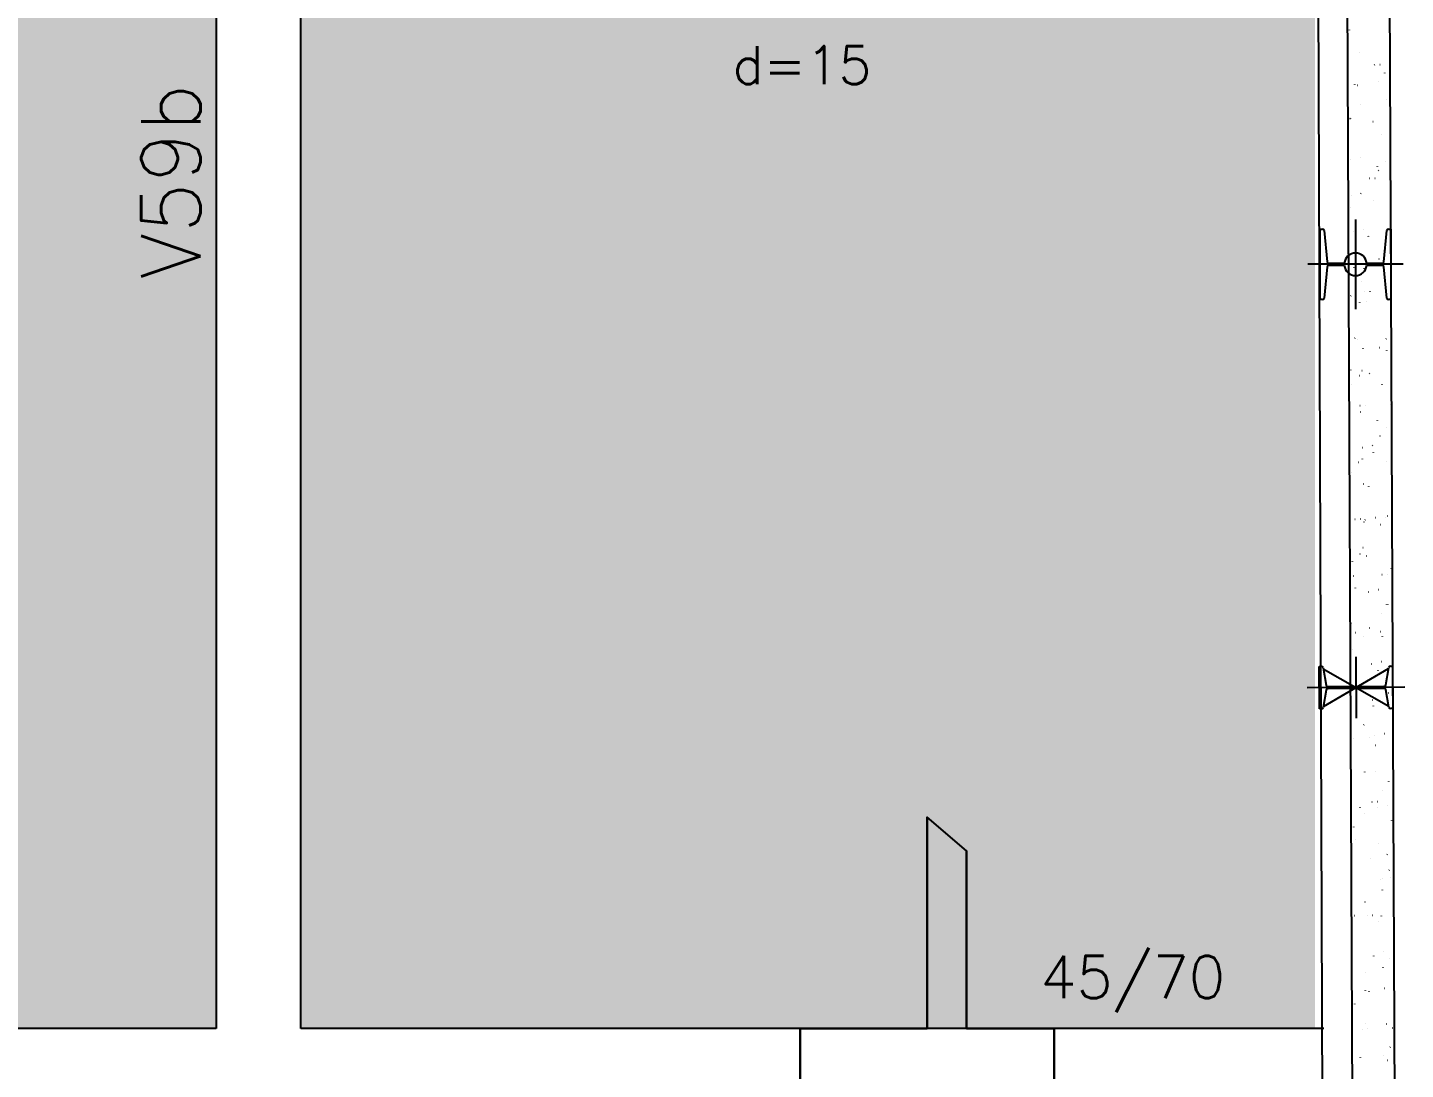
# Model space of a CAD drawing. Extents: x -40810 to 33675, y -2018 to 21213.
# Drawn here: x 17947 to 18435.5, y 3347.7 to 3717.1 of the extents above; entities that cross this region are included whole.
import ezdxf

# ---------------------------------------------------------------- set-up
doc = ezdxf.new("R2010")
doc.units = 0
doc.layers.get('0').update_dxf_attribs({"color": 1, "lineweight": 9})
for name, color, linetype in [('1', 5, 'Continuous'), ('11', 22, 'Continuous'), ('13', 7, 'Continuous'), ('130', 24, 'Continuous'), ('18', 9, 'Continuous'), ('19', 5, 'Continuous'), ('30', 15, 'Continuous'), ('49', 20, 'Continuous'), ('51', 6, 'Continuous'), ('8', 5, 'Continuous')]:
    doc.layers.add(name, color=color, linetype=linetype)
doc.styles.get("Standard").update_dxf_attribs({"font": 'romans.shx', "width": 0.8})

# ---------------------------------------------------------------- blocks, each defined once
blk = doc.blocks.new('_H9EFD498501-004')
for p, q in [((3959.02253, 4179.102235), (3959.02253, 4179.102235)), ((3959.02253, 4179.102235), (3959.02253, 4179.102235)), ((3959.02253, 4179.102235), (3959.02253, 4179.102235)), ((3959.725692, 4180.018613), (3959.771349, 4180.078115)), ((3959.05175, 4172.606478), (3959.05175, 4172.606478)), ((3959.05175, 4172.606478), (3959.05175, 4172.606478)), ((3959.05175, 4172.606478), (3959.05175, 4172.606478)), ((3963.18875, 4172.060116), (3963.198539, 4172.134474)), ((3959.075433, 4167.341511), (3959.075433, 4167.341511)), ((3959.075433, 4167.341511), (3959.075433, 4167.341511)), ((3959.075433, 4167.341511), (3959.075433, 4167.341511)), ((3968.655269, 4167.759776), (3968.730198, 4167.763047)), ((3970.528484, 4167.841562), (3970.603413, 4167.844833)), ((3972.296826, 4164.775945), (3972.342483, 4164.835447)), ((3959.109677, 4159.728762), (3959.109677, 4159.728762)), ((3961.700751, 4160.757645), (3961.710541, 4160.832003)), ((3962.530772, 4160.487201), (3962.603994, 4160.503433)), ((3969.899828, 4161.652116), (3969.945485, 4161.711618)), ((3963.644805, 4153.500411), (3963.690462, 4153.559912)), ((3972.861276, 4155.490846), (3972.871065, 4155.565204)), ((3959.163961, 4147.660862), (3959.163961, 4147.660862)), ((3959.163961, 4147.660862), (3959.163961, 4147.660862)), ((3959.163961, 4147.660862), (3959.163961, 4147.660862)), ((3959.900922, 4148.621288), (3959.946579, 4148.680789)), ((3960.109963, 4148.67441), (3960.119753, 4148.748769)), ((3968.082245, 4147.630622), (3968.157173, 4147.633894)), ((3959.165848, 4147.241324), (3959.165848, 4147.241324)), ((3959.167604, 4146.851046), (3959.167604, 4146.851046)), ((3959.167604, 4146.851046), (3959.167604, 4146.851046)), ((3959.225548, 4146.863892), (3959.29877, 4146.880125)), ((3959.240668, 4147.244591), (3959.315597, 4147.247862)), ((3971.197067, 4142.849924), (3971.206856, 4142.924282)), ((3959.190807, 4141.692725), (3959.190807, 4141.692725)), ((3959.190807, 4141.692725), (3959.190807, 4141.692725)), ((3959.225531, 4133.973331), (3959.225531, 4133.973331)), ((3959.225531, 4133.973331), (3959.225531, 4133.973331)), ((3959.225531, 4133.973331), (3959.225531, 4133.973331)), ((3959.947546, 4134.133398), (3960.020768, 4134.149631)), ((3963.608656, 4134.945046), (3963.681878, 4134.961279)), ((3972.472056, 4133.378619), (3972.517713, 4133.438121)), ((3969.709068, 4131.547452), (3969.718858, 4131.621811)), ((3970.075058, 4130.254791), (3970.120715, 4130.314292)), ((3959.256264, 4127.141137), (3959.256264, 4127.141137)), ((3959.256264, 4127.141137), (3959.256264, 4127.141137)), ((3959.256264, 4127.141137), (3959.256264, 4127.141137)), ((3966.909792, 4127.475297), (3966.98472, 4127.478569)), ((3968.783007, 4127.557083), (3968.857936, 4127.560355)), ((3959.283458, 4121.095615), (3959.283458, 4121.095615)), ((3959.283458, 4121.095615), (3959.283458, 4121.095615)), ((3960.303432, 4121.321738), (3960.376655, 4121.337971)), ((3963.820034, 4122.103085), (3963.865691, 4122.162587)), ((3968.11828, 4119.464218), (3968.12807, 4119.538576)), ((3959.305392, 4116.219488), (3959.305392, 4116.219488)), ((3959.305392, 4116.219488), (3959.305392, 4116.219488)), ((3959.305392, 4116.219488), (3959.305392, 4116.219488)), ((3960.076152, 4117.223962), (3960.121809, 4117.283464)), ((3961.02543, 4108.591244), (3961.098652, 4108.607477)), ((3964.68654, 4109.402892), (3964.759762, 4109.419125)), ((3959.341385, 4108.2179), (3959.341385, 4108.2179)), ((3959.341385, 4108.2179), (3959.341385, 4108.2179)), ((3959.341385, 4108.2179), (3959.341385, 4108.2179)), ((3959.346679, 4107.04095), (3959.346679, 4107.04095)), ((3959.346679, 4107.04095), (3959.346679, 4107.04095)), ((3966.336768, 4107.346144), (3966.411696, 4107.349415)), ((3966.454071, 4106.823296), (3966.463861, 4106.897654)), ((3970.250288, 4098.857465), (3970.295945, 4098.916966)), ((3972.647286, 4101.981294), (3972.692943, 4102.040795)), ((3959.399312, 4095.340184), (3959.399312, 4095.340184)), ((3959.399312, 4095.340184), (3959.399312, 4095.340184)), ((3961.381316, 4095.779584), (3961.454539, 4095.795817)), ((3964.966073, 4095.520825), (3964.975862, 4095.595183)), ((3963.995264, 4090.705759), (3964.040921, 4090.765261)), ((3959.437094, 4086.940763), (3959.437094, 4086.940763)), ((3959.437094, 4086.940763), (3959.437094, 4086.940763)), ((3959.437094, 4086.940763), (3959.437094, 4086.940763)), ((3959.446823, 4084.778115), (3959.446823, 4084.778115)), ((3959.446823, 4084.778115), (3959.446823, 4084.778115)), ((3959.446823, 4084.778115), (3959.446823, 4084.778115)), ((3960.251381, 4085.826636), (3960.297039, 4085.886138)), ((3965.164315, 4087.190819), (3965.239243, 4087.19409)), ((3967.03753, 4087.272605), (3967.112459, 4087.275876)), ((3959.457239, 4082.462469), (3959.457239, 4082.462469)), ((3959.457239, 4082.462469), (3959.457239, 4082.462469)), ((3959.457239, 4082.462469), (3959.457239, 4082.462469)), ((3962.103314, 4083.049089), (3962.176536, 4083.065322)), ((3963.375285, 4083.43759), (3963.385074, 4083.511949)), ((3965.764424, 4083.860738), (3965.837646, 4083.876971)), ((3974.462388, 4077.613104), (3974.472178, 4077.687462)), ((3959.515166, 4069.584753), (3959.515166, 4069.584753)), ((3959.515166, 4069.584753), (3959.515166, 4069.584753)), ((3961.711076, 4070.796668), (3961.720865, 4070.871027)), ((3962.459201, 4070.23743), (3962.532423, 4070.253663)), ((3972.822516, 4070.583968), (3972.868173, 4070.64347)), ((3959.52751, 4066.840576), (3959.52751, 4066.840576)), ((3959.52751, 4066.840576), (3959.52751, 4066.840576)), ((3964.591291, 4067.061665), (3964.666219, 4067.064937)), ((3970.425518, 4067.460139), (3970.471175, 4067.519641)), ((3972.97439, 4066.310632), (3972.984179, 4066.384991)), ((3960.223077, 4059.494197), (3960.232867, 4059.568555)), ((3959.573093, 4056.707037), (3959.573093, 4056.707037)), ((3959.573093, 4056.707037), (3959.573093, 4056.707037)), ((3959.573093, 4056.707037), (3959.573093, 4056.707037)), ((3959.582445, 4054.628108), (3959.582445, 4054.628108)), ((3959.582445, 4054.628108), (3959.582445, 4054.628108)), ((3959.582445, 4054.628108), (3959.582445, 4054.628108)), ((3963.181198, 4057.506935), (3963.25442, 4057.523168)), ((3964.170494, 4059.308434), (3964.216151, 4059.367935)), ((3966.842308, 4058.318584), (3966.91553, 4058.334817)), ((3959.588253, 4053.336742), (3959.588253, 4053.336742)), ((3959.588253, 4053.336742), (3959.588253, 4053.336742)), ((3959.588253, 4053.336742), (3959.588253, 4053.336742)), ((3960.426611, 4054.429311), (3960.472268, 4054.488812)), ((3971.383602, 4054.227398), (3971.393391, 4054.301756)), ((3959.617925, 4046.740389), (3959.617925, 4046.740389)), ((3959.617925, 4046.740389), (3959.617925, 4046.740389)), ((3959.617925, 4046.740389), (3959.617925, 4046.740389)), ((3963.418838, 4046.90634), (3963.493766, 4046.909611)), ((3965.292053, 4046.988126), (3965.366982, 4046.991398)), ((3974.13363, 4047.374158), (3974.208559, 4047.377429)), ((3959.63102, 4043.829322), (3959.63102, 4043.829322)), ((3959.63102, 4043.829322), (3959.63102, 4043.829322)), ((3963.537085, 4044.695276), (3963.610307, 4044.711509)), ((3969.719393, 4041.586476), (3969.729182, 4041.660834)), ((3970.600748, 4036.062814), (3970.646405, 4036.122315)), ((3972.997746, 4039.186642), (3973.043403, 4039.246144)), ((3959.688947, 4030.951606), (3959.688947, 4030.951606)), ((3959.688947, 4030.951606), (3959.688947, 4030.951606)), ((3959.688947, 4030.951606), (3959.688947, 4030.951606)), ((3964.259082, 4031.964781), (3964.332305, 4031.981014)), ((3967.920192, 4032.776429), (3967.993415, 4032.792662)), ((3968.231394, 4030.284005), (3968.241184, 4030.358363)), ((3959.708341, 4026.640202), (3959.708341, 4026.640202)), ((3959.708341, 4026.640202), (3959.708341, 4026.640202)), ((3962.845814, 4026.777187), (3962.920742, 4026.780458)), ((3964.345724, 4027.911108), (3964.391381, 4027.97061)), ((3972.961177, 4027.218833), (3973.036106, 4027.222104)), ((3959.729684, 4021.895368), (3959.729684, 4021.895368)), ((3959.729684, 4021.895368), (3959.729684, 4021.895368)), ((3959.729684, 4021.895368), (3959.729684, 4021.895368)), ((3960.601841, 4023.031985), (3960.647498, 4023.091487)), ((3959.746874, 4018.073891), (3959.746874, 4018.073891)), ((3959.746874, 4018.073891), (3959.746874, 4018.073891)), ((3964.614969, 4019.153121), (3964.688191, 4019.169354)), ((3966.640606, 4018.20077), (3966.650396, 4018.275129)), ((3959.798756, 4006.540014), (3959.798756, 4006.540014)), ((3959.798756, 4006.540014), (3959.798756, 4006.540014)), ((3959.798756, 4006.540014), (3959.798756, 4006.540014)), ((3961.673361, 4006.621861), (3961.748289, 4006.625133)), ((3963.546576, 4006.703648), (3963.621505, 4006.706919)), ((3965.336967, 4006.422627), (3965.410189, 4006.43886)), ((3968.998077, 4007.234275), (3969.071299, 4007.250508)), ((3972.388153, 4007.089679), (3972.463082, 4007.092951)), ((3973.172976, 4007.789317), (3973.218633, 4007.848818)), ((3959.804801, 4005.196175), (3959.804801, 4005.196175)), ((3959.804801, 4005.196175), (3959.804801, 4005.196175)), ((3959.804801, 4005.196175), (3959.804801, 4005.196175)), ((3964.976397, 4005.559848), (3964.986187, 4005.634207)), ((3970.775977, 4004.665488), (3970.821635, 4004.72499)), ((3964.520954, 3996.513783), (3964.566611, 3996.573284)), ((3959.862728, 3992.31846), (3959.862728, 3992.31846)), ((3959.862728, 3992.31846), (3959.862728, 3992.31846)), ((3960.777071, 3991.634659), (3960.822728, 3991.694161)), ((3963.488399, 3994.257377), (3963.498188, 3994.331735)), ((3965.692853, 3993.610967), (3965.766075, 3993.6272)), ((3959.871115, 3990.453995), (3959.871115, 3990.453995)), ((3959.871115, 3990.453995), (3959.871115, 3990.453995)), ((3959.871115, 3990.453995), (3959.871115, 3990.453995)), ((3959.889172, 3986.439827), (3959.889172, 3986.439827)), ((3959.889172, 3986.439827), (3959.889172, 3986.439827)), ((3961.100337, 3986.492708), (3961.175265, 3986.495979)), ((3971.2157, 3986.934354), (3971.290629, 3986.937626)), ((3973.088915, 3987.016141), (3973.163844, 3987.019412)), ((3974.648923, 3988.990578), (3974.658713, 3989.064936)), ((3961.897611, 3982.174143), (3961.9074, 3982.248501)), ((3970.075961, 3981.692121), (3970.149183, 3981.708354)), ((3959.920655, 3979.440744), (3959.920655, 3979.440744)), ((3959.920655, 3979.440744), (3959.920655, 3979.440744)), ((3959.920655, 3979.440744), (3959.920655, 3979.440744)), ((3966.414851, 3980.880472), (3966.488073, 3980.896705)), ((3970.951207, 3973.268162), (3970.996864, 3973.327664)), ((3972.984715, 3976.349656), (3972.994504, 3976.424014)), ((3973.348205, 3976.391991), (3973.393862, 3976.451493)), ((3959.974082, 3967.563491), (3959.974082, 3967.563491)), ((3960.233402, 3969.533221), (3960.243191, 3969.607579)), ((3966.770737, 3968.068813), (3966.843959, 3968.085046)), ((3970.642676, 3966.805201), (3970.717605, 3966.808472)), ((3959.978582, 3966.563028), (3959.978582, 3966.563028)), ((3959.978582, 3966.563028), (3959.978582, 3966.563028)), ((3959.979587, 3966.33964), (3960.002812, 3966.340654)), ((3961.801099, 3966.419169), (3961.876028, 3966.422441)), ((3964.696184, 3965.116457), (3964.741841, 3965.175958)), ((3971.496716, 3965.047185), (3971.506505, 3965.121543)), ((3960.012546, 3959.012622), (3960.012546, 3959.012622)), ((3960.012546, 3959.012622), (3960.012546, 3959.012622)), ((3960.012546, 3959.012622), (3960.012546, 3959.012622)), ((3960.952301, 3960.237334), (3960.997958, 3960.296835)), ((3960.03651, 3953.685313), (3960.03651, 3953.685313)), ((3960.03651, 3953.685313), (3960.03651, 3953.685313)), ((3960.03651, 3953.685313), (3960.03651, 3953.685313)), ((3967.492735, 3955.338318), (3967.565957, 3955.354551)), ((3969.905928, 3952.96395), (3969.915717, 3953.038309)), ((3971.153845, 3956.149967), (3971.227067, 3956.1662)), ((3960.070003, 3946.239453), (3960.070003, 3946.239453)), ((3960.070003, 3946.239453), (3960.070003, 3946.239453)), ((3960.070003, 3946.239453), (3960.070003, 3946.239453)), ((3967.848621, 3942.526659), (3967.921844, 3942.542892)), ((3969.470223, 3946.649876), (3969.545152, 3946.653147)), ((3971.343438, 3946.731662), (3971.418367, 3946.734934)), ((3973.523435, 3944.994666), (3973.569092, 3945.054167)), ((3960.094437, 3940.807597), (3960.094437, 3940.807597)), ((3960.094437, 3940.807597), (3960.094437, 3940.807597)), ((3968.241719, 3940.323028), (3968.251508, 3940.397387)), ((3971.126437, 3941.870837), (3971.172094, 3941.930338)), ((3964.871413, 3933.719131), (3964.917071, 3933.778633)), ((3960.152364, 3927.929882), (3960.152364, 3927.929882)), ((3960.152364, 3927.929882), (3960.152364, 3927.929882)), ((3960.152364, 3927.929882), (3960.152364, 3927.929882)), ((3961.127531, 3928.840008), (3961.173188, 3928.89951)), ((3966.75372, 3929.020557), (3966.76351, 3929.094915)), ((3968.570619, 3929.796164), (3968.643841, 3929.812397)), ((3972.231729, 3930.607813), (3972.304951, 3930.624046)), ((3960.153977, 3927.571248), (3960.153977, 3927.571248)), ((3960.153977, 3927.571248), (3960.153977, 3927.571248)), ((3960.153977, 3927.571248), (3960.153977, 3927.571248)), ((3960.160418, 3926.139266), (3960.160418, 3926.139266)), ((3960.160418, 3926.139266), (3960.160418, 3926.139266)), ((3968.897199, 3926.520722), (3968.972127, 3926.523994)), ((3960.210291, 3915.052166), (3960.210291, 3915.052166)), ((3960.210291, 3915.052166), (3960.210291, 3915.052166)), ((3965.162932, 3916.937323), (3965.172722, 3917.011681)), ((3968.926506, 3916.984505), (3968.999728, 3917.000738)), ((3973.698665, 3913.59734), (3973.744322, 3913.656841)), ((3971.301667, 3910.473511), (3971.347324, 3910.533013)), ((3960.250834, 3906.039079), (3960.250834, 3906.039079)), ((3960.250834, 3906.039079), (3960.250834, 3906.039079)), ((3960.250834, 3906.039079), (3960.250834, 3906.039079)), ((3963.498724, 3904.296401), (3963.508513, 3904.370759)), ((3967.724746, 3906.365397), (3967.799675, 3906.368669)), ((3969.597961, 3906.447184), (3969.67289, 3906.450455)), ((3969.648503, 3904.25401), (3969.721725, 3904.270243)), ((3973.309613, 3905.065658), (3973.382835, 3905.081891)), ((3960.268218, 3902.174451), (3960.268218, 3902.174451)), ((3960.268218, 3902.174451), (3960.268218, 3902.174451)), ((3960.268218, 3902.174451), (3960.268218, 3902.174451)), ((3965.046643, 3902.321806), (3965.0923, 3902.381307)), ((3974.762038, 3899.810365), (3974.771827, 3899.884723)), ((3960.295408, 3896.129875), (3960.295408, 3896.129875)), ((3960.295408, 3896.129875), (3960.295408, 3896.129875)), ((3960.295408, 3896.129875), (3960.295408, 3896.129875)), ((3961.30276, 3897.442683), (3961.348418, 3897.502184)), ((3960.326145, 3889.296735), (3960.326145, 3889.296735)), ((3960.326145, 3889.296735), (3960.326145, 3889.296735)), ((3962.010725, 3892.993929), (3962.020514, 3893.068288)), ((3970.00439, 3891.44235), (3970.077612, 3891.458583)), ((3960.341249, 3885.938892), (3960.341249, 3885.938892)), ((3960.341249, 3885.938892), (3960.341249, 3885.938892)), ((3967.151722, 3886.236244), (3967.22665, 3886.239515)), ((3973.17125, 3887.72713), (3973.181039, 3887.801489)), ((3960.36572, 3880.498874), (3960.36572, 3880.498874)), ((3960.36572, 3880.498874), (3960.36572, 3880.498874)), ((3960.419937, 3880.910695), (3960.429726, 3880.985053)), ((3971.476897, 3879.076186), (3971.522554, 3879.135687)), ((3973.873895, 3882.200014), (3973.919552, 3882.259516)), ((3974.387497, 3879.523504), (3974.46072, 3879.539737)), ((3960.384072, 3876.41902), (3960.384072, 3876.41902)), ((3960.384072, 3876.41902), (3960.384072, 3876.41902)), ((3960.384072, 3876.41902), (3960.384072, 3876.41902)), ((3970.726387, 3878.711856), (3970.79961, 3878.728089)), ((3971.507041, 3875.086208), (3971.51683, 3875.160567)), ((3965.221873, 3870.92448), (3965.26753, 3870.983981)), ((3960.431665, 3865.838705), (3960.431665, 3865.838705)), ((3960.431665, 3865.838705), (3960.431665, 3865.838705)), ((3960.431665, 3865.838705), (3960.431665, 3865.838705)), ((3960.436839, 3864.688502), (3960.436839, 3864.688502)), ((3960.436839, 3864.688502), (3960.436839, 3864.688502)), ((3960.436839, 3864.688502), (3960.436839, 3864.688502)), ((3961.47799, 3866.045357), (3961.523647, 3866.104858)), ((3965.979269, 3866.080919), (3966.054197, 3866.08419)), ((3967.852484, 3866.162705), (3967.927413, 3866.165977)), ((3971.082274, 3865.900196), (3971.155496, 3865.916429)), ((3960.441999, 3863.541304), (3960.441999, 3863.541304)), ((3960.441999, 3863.541304), (3960.441999, 3863.541304)), ((3970.019042, 3863.783737), (3970.028831, 3863.858095)), ((3960.499926, 3850.663588), (3960.499926, 3850.663588)), ((3960.499926, 3850.663588), (3960.499926, 3850.663588)), ((3960.499926, 3850.663588), (3960.499926, 3850.663588)), ((3968.428254, 3851.700503), (3968.438043, 3851.774861)), ((3971.804271, 3853.169701), (3971.877494, 3853.185934)), ((3974.049125, 3850.802689), (3974.094782, 3850.86219)), ((3975.465381, 3853.98135), (3975.485157, 3853.985734)), ((3960.52208, 3845.738518), (3960.52208, 3845.738518)), ((3960.52208, 3845.738518), (3960.52208, 3845.738518)), ((3965.406245, 3845.951765), (3965.481173, 3845.955037)), ((3971.652127, 3847.67886), (3971.697784, 3847.738361)), ((3972.160158, 3840.358042), (3972.23338, 3840.374275)), ((3960.557853, 3837.785873), (3960.557853, 3837.785873)), ((3960.557853, 3837.785873), (3960.557853, 3837.785873)), ((3965.397103, 3839.527154), (3965.44276, 3839.586656)), ((3966.764045, 3839.059581), (3966.773835, 3839.133939)), ((3960.578269, 3833.247128), (3960.578269, 3833.247128)), ((3960.578269, 3833.247128), (3960.578269, 3833.247128)), ((3960.578269, 3833.247128), (3960.578269, 3833.247128)), ((3961.65322, 3834.648031), (3961.698877, 3834.707533)), ((3960.612496, 3825.638331), (3960.612496, 3825.638331)), ((3960.612496, 3825.638331), (3960.612496, 3825.638331)), ((3960.612496, 3825.638331), (3960.612496, 3825.638331)), ((3964.233792, 3825.79644), (3964.30872, 3825.799712)), ((3965.276046, 3827.757109), (3965.285836, 3827.831468)), ((3966.107007, 3825.878227), (3966.181936, 3825.881498)), ((3972.882156, 3827.627547), (3972.955378, 3827.64378)), ((3974.948584, 3826.264258), (3975.023513, 3826.26753)), ((3960.61578, 3824.908157), (3960.61578, 3824.908157)), ((3960.61578, 3824.908157), (3960.61578, 3824.908157)), ((3960.61578, 3824.908157), (3960.61578, 3824.908157)), ((3963.685259, 3815.673875), (3963.695048, 3815.748233)), ((3971.827356, 3816.281534), (3971.873014, 3816.341036)), ((3974.224355, 3819.405363), (3974.270012, 3819.464865)), ((3960.673707, 3812.030442), (3960.673707, 3812.030442)), ((3960.673707, 3812.030442), (3960.673707, 3812.030442)), ((3973.238042, 3814.815888), (3973.311264, 3814.832121))]:
    blk.add_line(p, q)

msp = doc.modelspace()

# ---------------------------------------------------------------- linework, layer by layer
at = {"layer": '1'}
msp.add_line((18409.009, 2590.529), (18403.428, 4054.277), dxfattribs=at)
for points in [[(18013.927, 4054.277), (18013.927, 3362.191)], [(18043.927, 3362.191), (18043.927, 4054.277)], [(18013.927, 3362.191), (17522.427, 3362.191)], [(18406.538, 3362.191), (18043.927, 3362.191)]]:
    msp.add_lwpolyline(points, dxfattribs=at)
at = {"layer": '130'}
for points in [[(18013.927, 3362.191), (17522.427, 3362.191), (17522.427, 4054.277)], [(18013.927, 3362.191), (17522.427, 4054.277), (18013.927, 4053.969)], [(18013.927, 3362.191), (18013.927, 4053.969), (18013.927, 3362.191)], [(18043.927, 3362.191), (18043.927, 4054.277), (18403.428, 4054.277)], [(18043.927, 3362.191), (18403.428, 4054.277), (18403.448, 3362.191)], [(18043.927, 3362.191), (18403.448, 3362.191), (18043.927, 3362.191)]]:
    msp.add_solid(points, dxfattribs=at)
at = {"layer": '18'}
for p, q in [((18265.953, 3362.191), (18265.953, 3437.191)), ((18279.953, 3425.191), (18279.953, 3362.191)), ((18220.953, 3317.191), (18220.953, 3362.191)), ((18220.953, 3362.191), (18265.953, 3362.191)), ((18279.953, 3362.191), (18310.953, 3362.191)), ((18310.953, 3362.191), (18310.953, 3317.191))]:
    msp.add_line(p, q, dxfattribs=at)
at = {"layer": '30'}
msp.add_lwpolyline([(18265.953, 3252.191), (18279.953, 3264.191), (18279.953, 3317.191), (18310.953, 3317.191), (18310.953, 3362.191), (18279.953, 3362.191), (18279.953, 3425.191), (18265.953, 3437.191), (18265.953, 3362.191), (18220.953, 3362.191), (18220.953, 3317.191), (18265.953, 3317.191), (18265.953, 3252.191)], dxfattribs=at)
at = {"layer": '49'}
for p, q in [((18413.425, 4054.255), (18425.407, 1390.603)), ((18428.425, 4054.255), (18447.907, -276.676))]:
    msp.add_line(p, q, dxfattribs=at)
at = {"layer": '51'}
for p, q in [((18405.319, 3620.671), (18405.319, 3645.671)), ((18405.319, 3645.671), (18406.074, 3645.671)), ((18406.682, 3645.188), (18407.747, 3634.047)), ((18417.819, 3649.08), (18417.819, 3617.262)), ((18427.892, 3634.047), (18428.957, 3645.188)), ((18429.565, 3645.671), (18430.319, 3645.671)), ((18430.319, 3645.671), (18430.319, 3620.671)), ((18434.668, 3633.171), (18400.971, 3633.171)), ((18407.747, 3632.294), (18406.682, 3621.154)), ((18408.354, 3633.564), (18413.838, 3633.564)), ((18413.838, 3632.777), (18408.355, 3632.777)), ((18421.801, 3633.564), (18427.284, 3633.564)), ((18427.284, 3632.777), (18421.801, 3632.777)), ((18428.957, 3621.154), (18427.892, 3632.294)), ((18406.074, 3620.671), (18405.319, 3620.671)), ((18430.319, 3620.671), (18429.565, 3620.671)), ((18417.945, 3494.021), (18418.043, 3472.203)), ((18404.961, 3490.554), (18405.715, 3490.557)), ((18405.028, 3475.554), (18404.961, 3490.554)), ((18406.326, 3490.077), (18407.418, 3483.941)), ((18406.392, 3489.704), (18429.597, 3476.521)), ((18406.452, 3476.417), (18429.537, 3489.808)), ((18428.563, 3484.036), (18429.6, 3490.181)), ((18430.206, 3490.667), (18430.96, 3490.671)), ((18430.96, 3490.671), (18431.028, 3475.671)), ((18435.343, 3483.19), (18400.646, 3483.034)), ((18408.027, 3483.461), (18427.957, 3483.55)), ((18407.426, 3482.188), (18406.389, 3476.043)), ((18427.96, 3482.763), (18408.032, 3482.674)), ((18429.663, 3476.147), (18428.571, 3482.283)), ((18405.782, 3475.557), (18405.028, 3475.554)), ((18431.028, 3475.671), (18430.274, 3475.667))]:
    msp.add_line(p, q, dxfattribs=at)
for centre, radius, start, end in [((18406.074, 3645.046), 0.625, 13.13877, 90), ((18429.565, 3645.046), 0.625, 90, 166.86123), ((18417.819, 3633.171), 4.001, 5.64414, 174.35586), ((18408.355, 3634.189), 0.625, 193.13885, 270.105), ((18408.355, 3632.152), 0.625, 90, 166.86123), ((18417.819, 3633.171), 4.001, 185.64414, 354.35586), ((18427.284, 3634.189), 0.625, 270, 346.86123), ((18427.284, 3632.152), 0.625, 13.13877, 90), ((18406.074, 3621.296), 0.625, 270, 346.86123), ((18429.565, 3621.296), 0.625, 193.13877, 270), ((18405.718, 3489.932), 0.625, 13.3965, 90.25773), ((18430.209, 3490.042), 0.625, 90.25773, 167.11895), ((18408.026, 3484.086), 0.625, 193.39658, 270.36272), ((18427.954, 3484.175), 0.625, 270.25773, 347.11895), ((18408.035, 3482.049), 0.625, 90.25773, 167.11895), ((18427.963, 3482.138), 0.625, 13.3965, 90.25773), ((18405.779, 3476.182), 0.625, 270.25773, 347.11895), ((18430.271, 3476.292), 0.625, 193.3965, 270.25773)]:
    msp.add_arc(centre, radius, start, end, dxfattribs=at)

# ---------------------------------------------------------------- block references
at = {"layer": '19'}
msp.add_blockref('_H9EFD498501-004', (14455.927, -463.809), dxfattribs=at)

# ---------------------------------------------------------------- texts
at = {"layer": '11'}
msp.add_text('45/70', height=15, dxfattribs=at).set_placement((18306.025, 3372.975))
at = {"layer": '13'}
msp.add_text('d=15', height=13.5, dxfattribs=at).set_placement((18197.01, 3697.061))
at = {"layer": '8'}
msp.add_text('V59b', height=21, rotation=90, dxfattribs=at).set_placement((18008.342, 3627.975))

doc.saveas('drawing.dxf')
